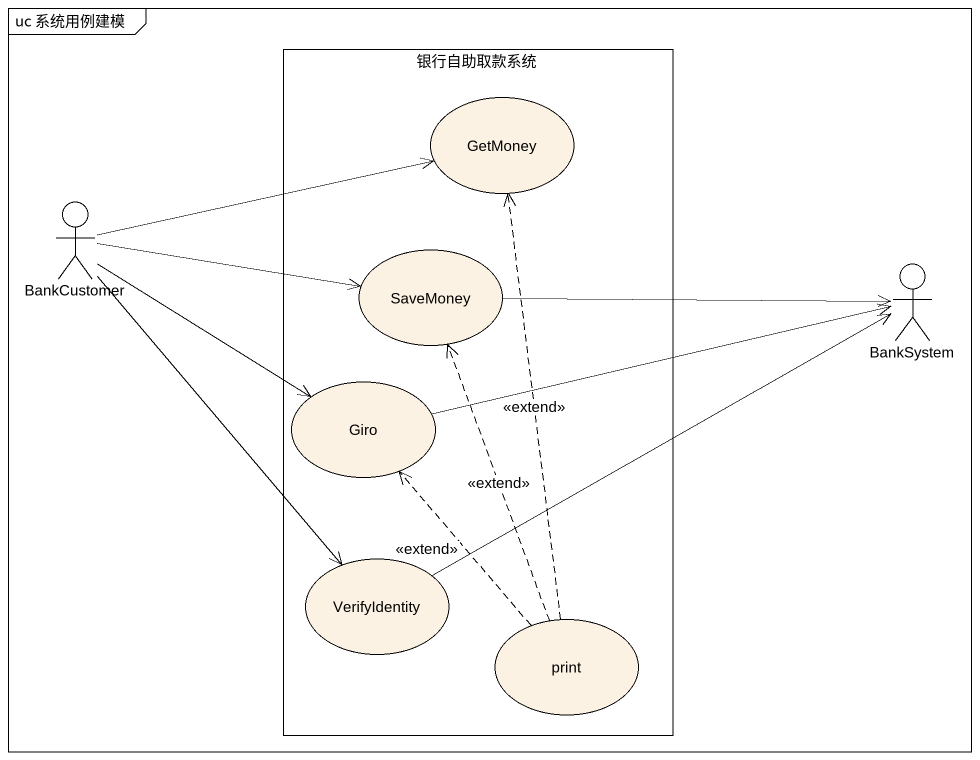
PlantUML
@startuml
mainframe uc 系统用例建模
rectangle 银行自助取款系统 {
  usecase GetMoney
  usecase SaveMoney
  usecase Giro
  usecase VerifyIdentity
  usecase print
}
actor BankCustomer
actor BankSystem
BankCustomer -right-> GetMoney
BankCustomer -right-> SaveMoney
BankCustomer -right-> Giro
BankCustomer --> VerifyIdentity
SaveMoney -right-> BankSystem
Giro -right-> BankSystem
VerifyIdentity -right-> BankSystem
print .up.> GetMoney : <<extend>>
print .up.> SaveMoney : <<extend>>
print .up.> Giro : <<extend>>
@enduml
